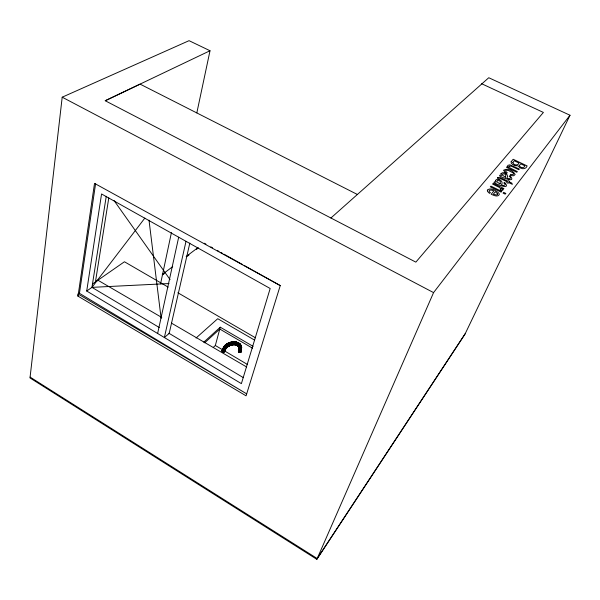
<?xml version="1.0" encoding="UTF-8"?>
<svg xmlns="http://www.w3.org/2000/svg" width="600" height="600" viewBox="0 0 600 600"><rect width="100%" height="100%" fill="white"/><g stroke="black" fill="none" stroke-linecap="round" stroke-linejoin="round"><path stroke-width="0.9" d="M196.83 112.89L210.015 50.738L189.06 40.672L62.198 97.192L30 377.94L316.853 559.327L464.97 334.2L570 115.245L488.76 77.73L330.915 217.995M240.84 350.865L241.155 351.877L240.458 352.447L238.538 351.915L238.808 347.67A7.005 4.755 -18 0 0 238.493 346.47M238.875 347.4L238.373 351.39M238.41 351.66L238.845 347.947A6.952 4.725 -18 0 0 236.64 344.947M238.538 351.915L239.032 347.145M240.915 351.142L240.382 352.343L238.68 351.87L239.077 347.955M238.748 352.147L239.19 348.413A7.155 4.853 -18 0 0 233.7 344.685A7.155 4.853 -18 0 0 226.02 348.585M238.868 352.072L239.31 348.33M239.04 352.335L239.565 348.472M239.377 352.462L239.873 348.562A7.77 5.272 -18 0 0 235.792 344.685M239.745 352.522L240.202 348.593A8.085 5.482 -18 0 0 234 344.377A8.085 5.482 -18 0 0 225.315 348.788L223.875 351.96M240.075 352.41L240.532 348.555A8.415 5.708 -18 0 0 234.075 344.168A8.415 5.708 -18 0 0 225.03 348.765L223.583 351.968L222.42 351.42L222.292 350.347M240.112 352.522L240.57 348.675M240.382 352.343L240.847 348.465A8.752 5.94 -18 0 0 234.135 343.897A8.752 5.94 -18 0 0 224.73 348.675L223.26 352.013C221.985 351.975 221.392 349.845 223.013 350.04M240.458 352.447L240.923 348.562A8.797 5.963 -18 0 0 234.173 343.972A8.797 5.963 -18 0 0 224.73 348.772M240.75 351.435L241.118 348.308A9.06 6.15 -18 0 0 234.165 343.582A9.06 6.15 -18 0 0 224.43 348.525L222.907 351.885M240.765 352.305L241.23 348.39A9.143 6.202 -18 0 0 234.21 343.62A9.143 6.202 -18 0 0 224.392 348.615M240.862 352.05L241.335 348.112A9.33 6.33 -18 0 0 234.173 343.245A9.33 6.33 -18 0 0 224.153 348.337L222.585 351.697M240.998 352.118L241.47 348.173A9.442 6.405 -18 0 0 234.225 343.237A9.442 6.405 -18 0 0 224.077 348.397M241.155 351.877L241.657 347.37A9.863 6.697 -18 0 0 234.09 342.218A9.863 6.697 -18 0 0 223.493 347.603M79.627 292.98L78.12 294.022L77.82 296.048L246.067 395.82L280.252 285.585L244.327 265.545M78.008 296.16L94.523 183.375L280.252 285.585M95.61 183.593L79.448 293.325L246.675 393.855L78.12 294.022M86.715 291.03L101.558 193.972L270.173 288.502L241.388 383.64L86.715 291.03L91.957 287.362L144.847 218.093M159.262 327.495L91.957 287.362L106.245 196.267M95.4 282.142L108.788 197.895M160.56 283.815L171.42 232.627M157.627 333.495L178.68 237.21M186.015 241.32L164.363 337.522L169.192 333.42L189.825 243.105M224.138 351.892L224.52 351.39M213.285 347.392L215.333 345.495L220.275 327.202L253.125 346.373M222.105 350.722L223.868 346.845A9.127 6.202 -18 0 1 231.36 342.112A9.127 6.202 -18 0 1 239.295 343.733M316.853 559.327L433.567 292.612L570 115.245M221.947 350.685L223.65 346.957A9.428 6.405 -18 0 1 232.597 341.88A9.428 6.405 -18 0 1 240.608 345.12M224.67 350.572L224.603 351.562L223.702 351.877L222.015 350.873L223.65 347.205A9.525 6.465 -18 0 1 232.68 342.082A9.525 6.465 -18 0 1 240.772 345.353M222.105 351.21L223.965 346.957M222.24 351.195L224.145 346.808M223.178 349.222L224.212 346.928M222.308 351.472L223.92 348.112A9.533 6.465 -18 0 1 232.958 342.983A9.533 6.465 -18 0 1 241.058 346.252M225.067 348.877L223.26 352.013M223.583 351.968L225.6 348.525M223.95 352.072L225.892 348.082A7.117 4.83 -18 0 1 228.308 345.757M224.468 351.6L226.035 348.112A6.952 4.725 -18 0 1 228.39 345.84M224.235 351.998L226.072 348.368A7.005 4.755 -18 0 1 228.442 346.08M465.3 333.502L317.197 558.54L30.098 377.093M224.61 351.293L223.673 351.765M224.468 351.862L224.64 351.173M204.667 342.817L219.78 329.055L252.562 348.218M203.775 342.188L220.275 327.202M196.065 338.017L217.74 318.705L254.632 340.147M162.233 274.522L172.703 266.64M186.165 256.507L198.135 247.5M162.817 274.733L164.31 273.608M187.493 256.14L188.985 255.015M196.462 249.375L197.962 248.25M95.22 282.082L124.448 261.765L168.135 287.115M92.415 284.085L97.927 280.222L161.767 317.46M481.62 83.715L543.39 112.433L415.853 262.132L105.233 100.74L210.015 50.738M105.233 100.74L140.1 84.127L357.337 194.452M222.757 349.875L222.015 350.873M91.957 287.362L169.005 283.545M223.02 351.653L222.142 350.64M62.198 97.192L433.567 292.612M204.322 243.233L205.958 244.147M210.855 246.877L212.49 247.785M217.388 250.522L219.022 251.43M220.657 252.345L222.285 253.252M223.92 254.16L242.7 264.638M177.84 292.748L255.495 337.808M171.465 323.123L246.615 366.96M215.333 345.495L222.532 349.748M224.94 351.165L247.343 364.41M168.877 333.225L243.382 377.655M114.03 200.513L170.055 279.585M238.68 351.87L238.53 351.405M149.002 220.155L161.13 318.337M238.65 346.44A7.163 4.86 -18 0 1 238.972 347.67M236.745 344.85A7.117 4.83 -18 0 1 239.002 347.91M225.923 348.308A7.163 4.86 -18 0 1 228.353 345.975M230.002 345.135A7.163 4.86 -18 0 1 231.202 344.737M236.85 345.053A7.163 4.86 -18 0 1 239.115 348.135M225.562 348.75A7.77 5.272 -18 0 1 231.945 344.73M223.455 347.347A9.81 6.66 -18 0 1 234 341.993A9.81 6.66 -18 0 1 241.53 347.123M223.635 347.632A9.697 6.585 -18 0 1 231.6 342.6A9.697 6.585 -18 0 1 240.03 344.31M241.072 345.743A9.697 6.585 -18 0 1 241.5 347.407M225 345.712A9.652 6.555 -18 0 1 235.163 342.18A9.652 6.555 -18 0 1 241.38 347.183M223.515 347.13A9.66 6.562 -18 0 1 233.895 341.85A9.66 6.562 -18 0 1 241.312 346.905M223.612 347.873A9.817 6.66 -18 0 1 234.157 342.51A9.817 6.66 -18 0 1 241.695 347.647M223.815 348.142A9.675 6.562 -18 0 1 234.202 342.862A9.675 6.562 -18 0 1 241.627 347.918M225.382 348.907A8.04 5.452 -18 0 1 234.022 344.52A8.04 5.452 -18 0 1 240.195 348.712M225.66 348.862A7.688 5.213 -18 0 1 233.917 344.67A7.688 5.213 -18 0 1 239.82 348.683M225.877 348.757A7.387 5.01 -18 0 1 233.812 344.73A7.387 5.01 -18 0 1 239.475 348.577M235.29 344.7A7.005 4.755 -18 0 1 238.972 348.195M225.877 348.502A7.298 4.95 -18 0 1 231.87 344.722M235.478 344.685A7.298 4.95 -18 0 1 238.98 347.077M225.75 348.653A7.5 5.093 -18 0 1 233.82 344.565M235.627 344.73A7.5 5.093 -18 0 1 237.195 345.248M223.74 347.873A9.66 6.555 -18 0 1 231.675 342.862A9.66 6.555 -18 0 1 240.067 344.565M224.347 346.418A9.045 6.15 -18 0 1 230.632 342.45A8.775 5.963 -18 0 0 225.413 345.27M235.882 342.225A9.045 6.15 -18 0 0 231.405 342.27A8.775 5.963 -18 0 1 235.702 342.21M236.55 342.382A9.045 6.15 -18 0 1 237.772 342.855M223.778 347.055A9.315 6.33 -18 0 1 231.42 342.225A9.315 6.33 -18 0 1 239.52 343.875M225.472 345.397A8.738 5.933 -18 0 1 229.192 343.05M232.132 342.27A8.738 5.933 -18 0 1 235.042 342.24M505.545 176.715L505.53 177.368L502.342 175.028L502.897 173.797L504.81 174.075A1.68 0.735 22.5 0 1 505.808 174.847L505.545 176.715M500.092 183.442L500.062 184.118L496.845 181.718L497.415 180.458L499.365 180.727A1.71 0.758 22.6 0 1 500.37 181.523L500.092 183.442M501 173.7L501.518 175.5L500.115 175.02L499.515 175.748C501.495 177.398 517.148 183.795 509.963 175.703L509.183 176.265L510.457 177.36L510.315 178.305L509.07 178.808L506.918 178.035C509.61 174.555 503.19 170.782 501 173.7M512.82 162.562C513.322 165.165 518.107 166.102 519.037 163.035L514.23 160.74L512.82 162.562M495.48 180.36L495.99 182.22L494.565 181.725L493.942 182.475C495.99 184.2 511.86 190.665 504.6 182.385L503.798 182.97L505.088 184.095L504.93 185.062L503.662 185.587L501.472 184.808C504.278 181.245 497.73 177.337 495.48 180.36M503.865 170.197L504.54 171.922L506.49 173.363L507.27 172.8L505.365 170.985L506.115 170.197L508.537 170.55L512.715 172.703A3.045 1.32 22.6 0 1 513.562 173.82L513.037 174.66L510.585 174.315L510.308 175.118L511.86 175.597A3.975 1.725 22.6 0 0 513.735 175.71L515.138 174.502C513.645 171.053 507.195 167.558 503.865 170.197M487.365 190.102L487.485 191.422L489.502 193.373L490.38 192.712L489.067 191.415L489.39 190.215L491.475 190.087L493.875 190.92L491.183 194.235C493.447 195.225 497.393 197.407 499.215 194.73A5.152 2.348 22.7 0 0 498.638 192.975C495.93 190.597 490.575 187.012 487.365 190.102M519.487 165.405L519.39 165.735C520.283 167.917 524.077 168.593 524.933 165.855L520.688 163.83L519.487 165.405M497.61 193.905L497.153 194.73L496.245 194.94L493.342 194.183L495.345 191.7L497.61 193.905M511.162 161.76L511.23 163.148L512.22 164.167A4.583 1.942 22.5 0 0 515.13 165.69L518.16 165.833C519.9 169.05 525.727 170.28 527.145 165.938L513.158 159.262L511.162 161.76M501.097 189.06L500.183 189.69L501.668 190.77L502.965 189.998L501.735 188.438L503.362 189.233L503.888 188.565L493.215 183.36L492.615 184.08L499.283 187.38L501.097 189.06M509.175 166.2L509.895 167.858L517.342 171.585L516.803 172.267L506.498 167.303L506.993 166.71L508.5 167.43L507.638 166.26L507.787 165.352L509.91 164.843L519.36 169.035L518.827 169.71L511.268 166.14L509.175 166.2M497.745 177.645L497.46 178.252L499.125 178.92L500.085 178.44L507.263 181.875L506.685 182.595L508.088 183.27L508.658 182.55L512.355 184.35L511.83 183.113L509.213 181.845L509.632 181.32L508.237 180.645L507.825 181.17L499.597 177.292L497.745 177.645M505.763 193.395L505.178 194.145L503.07 193.11L503.655 192.36L505.763 193.395M501.66 191.385L501.067 192.127L490.312 186.863L490.92 186.127L501.66 191.385"/></g></svg>
